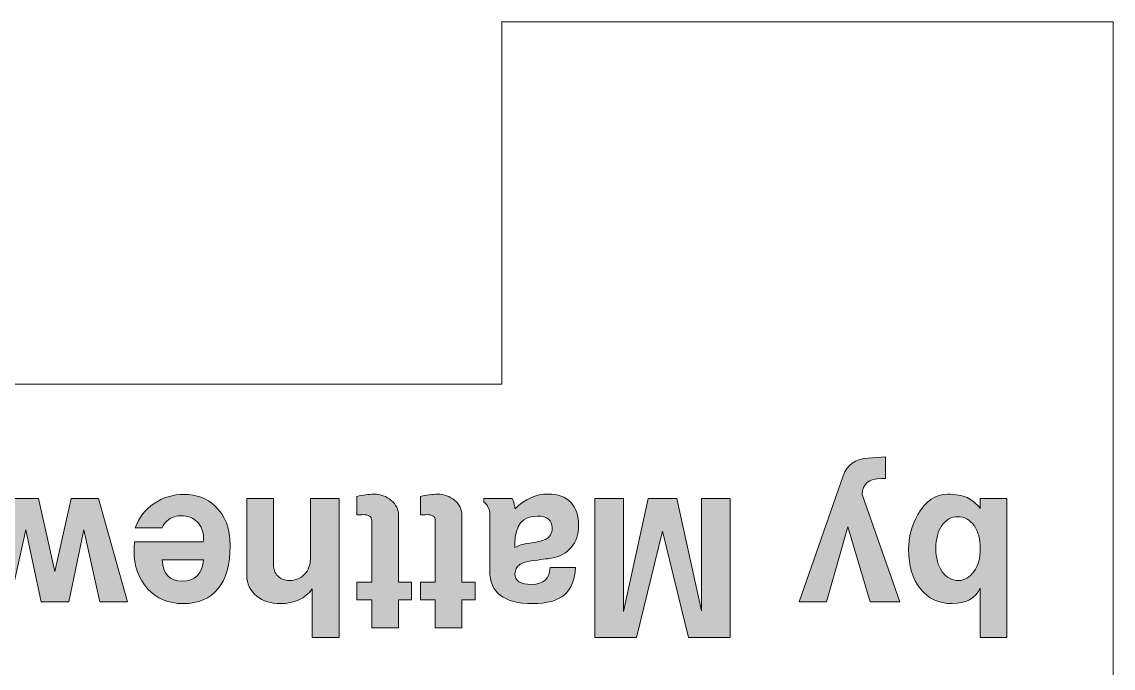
# Model space of a CAD drawing. Header units: inches. Extents: x 0.79 to 6.2, y -4.47 to -0.71.
# Drawn here: x 3.344 to 3.937, y -1.093 to -0.742 of the extents above; entities that cross this region are included whole.
import ezdxf

# ---------------------------------------------------------------- set-up
doc = ezdxf.new("R2010")
doc.units = ezdxf.units.IN
doc.header["$MEASUREMENT"] = 0
doc.layers.add('Layer 1', color=7, linetype='Continuous')

# ---------------------------------------------------------------- blocks, each defined once
blk = doc.blocks.new('block 2')
at = {"layer": 'Layer 1', "color": 7, "lineweight": 5, "true_color": 0xffffff}
for points in [[(3.60478, -0.74186), (3.60478, -0.9388)], [(3.60478, -0.74186), (3.93701, -0.74186)], [(3.93701, -1.26603), (3.93701, -0.74186)], [(3.08312, -0.9388), (3.60478, -0.9388)]]:
    blk.add_lwpolyline(points, dxfattribs=at)
blk = doc.blocks.new('block 54')
at = {"layer": 'Layer 1', "true_color": 0xed1f24}
h = blk.add_hatch(color=240, dxfattribs=at)
h.dxf.hatch_style = 2
edge = h.paths.add_edge_path()
edge.add_spline(control_points=[(3.7663, -1.05724), (3.7663, -1.05724), (3.79033, -0.98867), (3.79033, -0.98867), (3.7924, -0.9828), (3.79689, -0.97959), (3.80379, -0.97904), (3.80379, -0.97904), (3.81333, -0.97831), (3.81333, -0.97831), (3.81333, -0.97831), (3.81333, -0.99022), (3.81333, -0.99022), (3.81333, -0.99022), (3.81115, -0.99022), (3.81115, -0.99022), (3.80417, -0.99022), (3.80069, -0.99312), (3.80069, -0.99892), (3.80069, -0.99892), (3.82109, -1.05724), (3.82109, -1.05724), (3.82109, -1.05724), (3.80504, -1.05724), (3.80504, -1.05724), (3.80504, -1.05724), (3.79291, -1.01653), (3.79291, -1.01653), (3.79291, -1.01653), (3.78121, -1.05724), (3.78121, -1.05724), (3.78121, -1.05724), (3.7663, -1.05724), (3.7663, -1.05724)], knot_values=[0, 0, 0, 0, 1, 1, 1, 2, 2, 2, 3, 3, 3, 4, 4, 4, 5, 5, 5, 6, 6, 6, 7, 7, 7, 8, 8, 8, 9, 9, 9, 10, 10, 10, 11, 11, 11, 11], degree=3, periodic=1)
h = blk.add_hatch(color=240, dxfattribs=at)
h.dxf.hatch_style = 2
h.paths.add_polyline_path([(3.32252, -1.05724), (3.33815, -1.0011), (3.35306, -1.0011), (3.36188, -1.04075), (3.37078, -1.0011), (3.3857, -1.0011), (3.40135, -1.05724), (3.38633, -1.05724), (3.37762, -1.01799), (3.36945, -1.05724), (3.35442, -1.05724), (3.34624, -1.01809), (3.33754, -1.05724)])
h = blk.add_hatch(color=240, dxfattribs=at)
h.dxf.hatch_style = 2
edge = h.paths.add_edge_path()
edge.add_spline(control_points=[(3.40498, -1.02907), (3.40498, -1.02741), (3.40508, -1.02593), (3.40529, -1.02461), (3.40529, -1.02461), (3.44248, -1.02461), (3.44248, -1.02461), (3.44261, -1.0242), (3.44268, -1.02354), (3.44268, -1.02264), (3.44268, -1.01898), (3.44156, -1.01603), (3.4393, -1.01379), (3.43704, -1.01154), (3.4341, -1.01042), (3.43047, -1.01042), (3.42807, -1.01042), (3.42585, -1.01111), (3.42379, -1.01249), (3.42195, -1.01381), (3.42078, -1.01529), (3.42031, -1.01695), (3.42031, -1.01695), (3.4056, -1.01695), (3.4056, -1.01695), (3.40753, -1.01149), (3.41093, -1.00711), (3.4158, -1.00379), (3.42067, -1.00047), (3.42611, -0.99882), (3.43212, -0.99882), (3.43882, -0.99882), (3.44444, -1.00093), (3.449, -1.00514), (3.45446, -1.01018), (3.45719, -1.0174), (3.45719, -1.02679), (3.45719, -1.03687), (3.455, -1.04462), (3.45061, -1.05004), (3.44622, -1.05547), (3.43992, -1.05817), (3.4317, -1.05817), (3.42369, -1.05817), (3.41724, -1.0555), (3.41233, -1.05015), (3.40743, -1.04479), (3.40498, -1.03777), (3.40498, -1.02907)], knot_values=[0, 0, 0, 0, 1, 1, 1, 2, 2, 2, 3, 3, 3, 4, 4, 4, 5, 5, 5, 6, 6, 6, 7, 7, 7, 8, 8, 8, 9, 9, 9, 10, 10, 10, 11, 11, 11, 12, 12, 12, 13, 13, 13, 14, 14, 14, 15, 15, 15, 16, 16, 16, 16], degree=3, periodic=1)
edge = h.paths.add_edge_path()
edge.add_spline(control_points=[(3.42031, -1.03435), (3.42073, -1.04215), (3.42435, -1.04605), (3.43118, -1.04605), (3.43808, -1.04605), (3.44191, -1.04215), (3.44268, -1.03435), (3.44268, -1.03435), (3.42031, -1.03435), (3.42031, -1.03435)], knot_values=[0, 0, 0, 0, 1, 1, 1, 2, 2, 2, 3, 3, 3, 3], degree=3, periodic=1)
h = blk.add_hatch(color=240, dxfattribs=at)
h.dxf.hatch_style = 2
edge = h.paths.add_edge_path()
edge.add_spline(control_points=[(3.4662, -1.0011), (3.4662, -1.0011), (3.4807, -1.0011), (3.4807, -1.0011), (3.4807, -1.0011), (3.4807, -1.03692), (3.4807, -1.03692), (3.4807, -1.03962), (3.48153, -1.04175), (3.48319, -1.0433), (3.48484, -1.04486), (3.48695, -1.04564), (3.4895, -1.04564), (3.49275, -1.04564), (3.49544, -1.04451), (3.49759, -1.04226), (3.49973, -1.04002), (3.50079, -1.0372), (3.50079, -1.03381), (3.50079, -1.03381), (3.50079, -1.0011), (3.50079, -1.0011), (3.50079, -1.0011), (3.51634, -1.0011), (3.51634, -1.0011), (3.51634, -1.0011), (3.51634, -1.07661), (3.51634, -1.07661), (3.51634, -1.07661), (3.50183, -1.07661), (3.50183, -1.07661), (3.50183, -1.07661), (3.50183, -1.0502), (3.50183, -1.0502), (3.4979, -1.05551), (3.49209, -1.05817), (3.48443, -1.05817), (3.47939, -1.05817), (3.47514, -1.05683), (3.47169, -1.05414), (3.46802, -1.05124), (3.4662, -1.04744), (3.4662, -1.04274), (3.4662, -1.04274), (3.4662, -1.0011), (3.4662, -1.0011)], knot_values=[0, 0, 0, 0, 1, 1, 1, 2, 2, 2, 3, 3, 3, 4, 4, 4, 5, 5, 5, 6, 6, 6, 7, 7, 7, 8, 8, 8, 9, 9, 9, 10, 10, 10, 11, 11, 11, 12, 12, 12, 13, 13, 13, 14, 14, 14, 15, 15, 15, 15], degree=3, periodic=1)
h = blk.add_hatch(color=240, dxfattribs=at)
h.dxf.hatch_style = 2
edge = h.paths.add_edge_path()
edge.add_spline(control_points=[(3.52607, -0.99996), (3.52945, -0.99913), (3.53252, -0.99872), (3.53529, -0.99872), (3.53895, -0.99872), (3.54209, -0.99984), (3.54471, -1.00208), (3.54734, -1.00433), (3.54865, -1.00701), (3.54865, -1.01011), (3.54865, -1.01011), (3.54865, -1.04647), (3.54865, -1.04647), (3.54865, -1.04647), (3.5558, -1.04647), (3.5558, -1.04647), (3.5558, -1.04647), (3.5558, -1.0561), (3.5558, -1.0561), (3.5558, -1.0561), (3.54865, -1.0561), (3.54865, -1.0561), (3.54865, -1.0561), (3.54865, -1.07133), (3.54865, -1.07133), (3.54865, -1.07133), (3.53415, -1.07133), (3.53415, -1.07133), (3.53415, -1.07133), (3.53415, -1.0561), (3.53415, -1.0561), (3.53415, -1.0561), (3.52607, -1.0561), (3.52607, -1.0561), (3.52607, -1.0561), (3.52607, -1.04647), (3.52607, -1.04647), (3.52607, -1.04647), (3.53415, -1.04647), (3.53415, -1.04647), (3.53415, -1.04647), (3.53415, -1.01301), (3.53415, -1.01301), (3.53415, -1.01087), (3.53252, -1.0098), (3.52928, -1.0098), (3.52852, -1.00987), (3.52745, -1.00994), (3.52607, -1.01001), (3.52607, -1.01001), (3.52607, -0.99996), (3.52607, -0.99996)], knot_values=[0, 0, 0, 0, 1, 1, 1, 2, 2, 2, 3, 3, 3, 4, 4, 4, 5, 5, 5, 6, 6, 6, 7, 7, 7, 8, 8, 8, 9, 9, 9, 10, 10, 10, 11, 11, 11, 12, 12, 12, 13, 13, 13, 14, 14, 14, 15, 15, 15, 16, 16, 16, 17, 17, 17, 17], degree=3, periodic=1)
h = blk.add_hatch(color=240, dxfattribs=at)
h.dxf.hatch_style = 2
edge = h.paths.add_edge_path()
edge.add_spline(control_points=[(3.56057, -0.99996), (3.56395, -0.99913), (3.56702, -0.99872), (3.56978, -0.99872), (3.57345, -0.99872), (3.57659, -0.99984), (3.57921, -1.00208), (3.58184, -1.00433), (3.58315, -1.00701), (3.58315, -1.01011), (3.58315, -1.01011), (3.58315, -1.04647), (3.58315, -1.04647), (3.58315, -1.04647), (3.5903, -1.04647), (3.5903, -1.04647), (3.5903, -1.04647), (3.5903, -1.0561), (3.5903, -1.0561), (3.5903, -1.0561), (3.58315, -1.0561), (3.58315, -1.0561), (3.58315, -1.0561), (3.58315, -1.07133), (3.58315, -1.07133), (3.58315, -1.07133), (3.56864, -1.07133), (3.56864, -1.07133), (3.56864, -1.07133), (3.56864, -1.0561), (3.56864, -1.0561), (3.56864, -1.0561), (3.56057, -1.0561), (3.56057, -1.0561), (3.56057, -1.0561), (3.56057, -1.04647), (3.56057, -1.04647), (3.56057, -1.04647), (3.56864, -1.04647), (3.56864, -1.04647), (3.56864, -1.04647), (3.56864, -1.01301), (3.56864, -1.01301), (3.56864, -1.01087), (3.56702, -1.0098), (3.56377, -1.0098), (3.56302, -1.00987), (3.56195, -1.00994), (3.56057, -1.01001), (3.56057, -1.01001), (3.56057, -0.99996), (3.56057, -0.99996)], knot_values=[0, 0, 0, 0, 1, 1, 1, 2, 2, 2, 3, 3, 3, 4, 4, 4, 5, 5, 5, 6, 6, 6, 7, 7, 7, 8, 8, 8, 9, 9, 9, 10, 10, 10, 11, 11, 11, 12, 12, 12, 13, 13, 13, 14, 14, 14, 15, 15, 15, 16, 16, 16, 17, 17, 17, 17], degree=3, periodic=1)
h = blk.add_hatch(color=240, dxfattribs=at)
h.dxf.hatch_style = 2
edge = h.paths.add_edge_path()
edge.add_spline(control_points=[(3.59507, -1.0011), (3.59507, -1.0011), (3.6105, -1.0011), (3.6105, -1.0011), (3.61119, -1.0022), (3.61171, -1.00404), (3.61205, -1.00659), (3.61737, -1.00127), (3.62335, -0.99861), (3.62997, -0.99861), (3.63536, -0.99861), (3.63947, -1.00012), (3.6423, -1.00312), (3.64513, -1.00612), (3.64655, -1.01038), (3.64655, -1.01591), (3.64655, -1.02047), (3.6452, -1.02437), (3.64251, -1.02762), (3.63981, -1.03086), (3.63619, -1.03283), (3.63163, -1.03352), (3.62949, -1.0338), (3.62587, -1.03428), (3.62075, -1.03497), (3.61772, -1.03545), (3.61552, -1.03619), (3.61418, -1.0372), (3.61283, -1.0382), (3.61209, -1.0398), (3.61195, -1.04201), (3.61174, -1.04581), (3.61475, -1.04772), (3.62096, -1.04772), (3.62745, -1.04772), (3.6308, -1.04467), (3.63101, -1.03859), (3.63101, -1.03859), (3.64479, -1.03859), (3.64479, -1.03859), (3.64451, -1.04523), (3.64252, -1.05015), (3.63883, -1.05336), (3.63514, -1.05657), (3.62935, -1.05817), (3.62148, -1.05817), (3.60601, -1.05817), (3.59827, -1.0522), (3.59827, -1.04026), (3.59827, -1.04026), (3.59827, -1.00928), (3.59827, -1.00928), (3.59827, -1.00686), (3.5972, -1.00476), (3.59507, -1.00296), (3.59507, -1.00296), (3.59507, -1.0011), (3.59507, -1.0011)], knot_values=[0, 0, 0, 0, 1, 1, 1, 2, 2, 2, 3, 3, 3, 4, 4, 4, 5, 5, 5, 6, 6, 6, 7, 7, 7, 8, 8, 8, 9, 9, 9, 10, 10, 10, 11, 11, 11, 12, 12, 12, 13, 13, 13, 14, 14, 14, 15, 15, 15, 16, 16, 16, 17, 17, 17, 18, 18, 18, 19, 19, 19, 19], degree=3, periodic=1)
edge = h.paths.add_edge_path()
edge.add_spline(control_points=[(3.61195, -1.02555), (3.61195, -1.02555), (3.61195, -1.02772), (3.61195, -1.02772), (3.61403, -1.02654), (3.61615, -1.02582), (3.6183, -1.02555), (3.62337, -1.02492), (3.62677, -1.02416), (3.62851, -1.02327), (3.63093, -1.02209), (3.63215, -1.02002), (3.63215, -1.01705), (3.63215, -1.01277), (3.62948, -1.01063), (3.62413, -1.01063), (3.61601, -1.01063), (3.61195, -1.0156), (3.61195, -1.02555)], knot_values=[0, 0, 0, 0, 1, 1, 1, 2, 2, 2, 3, 3, 3, 4, 4, 4, 5, 5, 5, 6, 6, 6, 6], degree=3, periodic=1)
h = blk.add_hatch(color=240, dxfattribs=at)
h.dxf.hatch_style = 2
h.paths.add_polyline_path([(3.65535, -1.0011), (3.67089, -1.0011), (3.67089, -1.06243), (3.68435, -1.0011), (3.6999, -1.0011), (3.71337, -1.06211), (3.71337, -1.0011), (3.7289, -1.0011), (3.7289, -1.07661), (3.70616, -1.07661), (3.69213, -1.01881), (3.67795, -1.07661), (3.65535, -1.07661)])
h = blk.add_hatch(color=240, dxfattribs=at)
h.dxf.hatch_style = 2
edge = h.paths.add_edge_path()
edge.add_spline(control_points=[(3.82586, -1.02886), (3.82586, -1.02209), (3.82755, -1.01571), (3.83093, -1.0097), (3.83508, -1.00237), (3.84047, -0.99872), (3.84709, -0.99872), (3.85138, -0.99872), (3.8549, -0.99934), (3.85766, -1.00058), (3.86008, -1.00176), (3.86246, -1.00372), (3.86481, -1.00648), (3.86481, -1.00648), (3.86481, -1.0011), (3.86481, -1.0011), (3.86481, -1.0011), (3.87931, -1.0011), (3.87931, -1.0011), (3.87931, -1.0011), (3.87931, -1.07661), (3.87931, -1.07661), (3.87931, -1.07661), (3.86481, -1.07661), (3.86481, -1.07661), (3.86481, -1.07661), (3.86481, -1.04978), (3.86481, -1.04978), (3.86211, -1.05538), (3.85701, -1.05817), (3.84948, -1.05817), (3.84222, -1.05817), (3.83648, -1.05548), (3.83223, -1.0501), (3.82798, -1.04471), (3.82586, -1.03763), (3.82586, -1.02886)], knot_values=[0, 0, 0, 0, 1, 1, 1, 2, 2, 2, 3, 3, 3, 4, 4, 4, 5, 5, 5, 6, 6, 6, 7, 7, 7, 8, 8, 8, 9, 9, 9, 10, 10, 10, 11, 11, 11, 12, 12, 12, 12], degree=3, periodic=1)
edge = h.paths.add_edge_path()
edge.add_spline(control_points=[(3.84067, -1.02803), (3.84067, -1.03335), (3.8418, -1.03761), (3.84408, -1.04083), (3.84635, -1.04403), (3.84934, -1.04564), (3.85305, -1.04564), (3.85628, -1.04564), (3.85905, -1.044), (3.86136, -1.04072), (3.86366, -1.03744), (3.86481, -1.03331), (3.86481, -1.02834), (3.86481, -1.02323), (3.86367, -1.01906), (3.8614, -1.01581), (3.85914, -1.01256), (3.85618, -1.01094), (3.85253, -1.01094), (3.84903, -1.01094), (3.84617, -1.01255), (3.84397, -1.01575), (3.84177, -1.01897), (3.84067, -1.02306), (3.84067, -1.02803)], knot_values=[0, 0, 0, 0, 1, 1, 1, 2, 2, 2, 3, 3, 3, 4, 4, 4, 5, 5, 5, 6, 6, 6, 7, 7, 7, 8, 8, 8, 8], degree=3, periodic=1)
at = {"layer": 'Layer 1', "lineweight": 0}
for points in [[(3.32252, -1.05724), (3.33815, -1.0011), (3.35306, -1.0011), (3.36188, -1.04075), (3.37078, -1.0011), (3.3857, -1.0011), (3.40135, -1.05724), (3.38633, -1.05724), (3.37762, -1.01799), (3.36945, -1.05724), (3.35442, -1.05724), (3.34624, -1.01809), (3.33754, -1.05724), (3.32252, -1.05724)], [(3.65535, -1.0011), (3.67089, -1.0011), (3.67089, -1.06243), (3.68435, -1.0011), (3.6999, -1.0011), (3.71337, -1.06211), (3.71337, -1.0011), (3.7289, -1.0011), (3.7289, -1.07661), (3.70616, -1.07661), (3.69213, -1.01881), (3.67795, -1.07661), (3.65535, -1.07661), (3.65535, -1.0011)]]:
    blk.add_lwpolyline(points, dxfattribs=at)
for points, knots in [([(3.7663, -1.05724), (3.7663, -1.05724), (3.79033, -0.98867), (3.79033, -0.98867), (3.7924, -0.9828), (3.79689, -0.97959), (3.80379, -0.97904), (3.80379, -0.97904), (3.81333, -0.97831), (3.81333, -0.97831), (3.81333, -0.97831), (3.81333, -0.99022), (3.81333, -0.99022), (3.81333, -0.99022), (3.81115, -0.99022), (3.81115, -0.99022), (3.80417, -0.99022), (3.80069, -0.99312), (3.80069, -0.99892), (3.80069, -0.99892), (3.82109, -1.05724), (3.82109, -1.05724), (3.82109, -1.05724), (3.80504, -1.05724), (3.80504, -1.05724), (3.80504, -1.05724), (3.79291, -1.01653), (3.79291, -1.01653), (3.79291, -1.01653), (3.78121, -1.05724), (3.78121, -1.05724), (3.78121, -1.05724), (3.7663, -1.05724), (3.7663, -1.05724)], [0, 0, 0, 0, 1, 1, 1, 2, 2, 2, 3, 3, 3, 4, 4, 4, 5, 5, 5, 6, 6, 6, 7, 7, 7, 8, 8, 8, 9, 9, 9, 10, 10, 10, 11, 11, 11, 11]), ([(3.40498, -1.02907), (3.40498, -1.02741), (3.40508, -1.02593), (3.40529, -1.02461), (3.40529, -1.02461), (3.44248, -1.02461), (3.44248, -1.02461), (3.44261, -1.0242), (3.44268, -1.02354), (3.44268, -1.02264), (3.44268, -1.01898), (3.44156, -1.01603), (3.4393, -1.01379), (3.43704, -1.01154), (3.4341, -1.01042), (3.43047, -1.01042), (3.42807, -1.01042), (3.42585, -1.01111), (3.42379, -1.01249), (3.42195, -1.01381), (3.42078, -1.01529), (3.42031, -1.01695), (3.42031, -1.01695), (3.4056, -1.01695), (3.4056, -1.01695), (3.40753, -1.01149), (3.41093, -1.00711), (3.4158, -1.00379), (3.42067, -1.00047), (3.42611, -0.99882), (3.43212, -0.99882), (3.43882, -0.99882), (3.44444, -1.00093), (3.449, -1.00514), (3.45446, -1.01018), (3.45719, -1.0174), (3.45719, -1.02679), (3.45719, -1.03687), (3.455, -1.04462), (3.45061, -1.05004), (3.44622, -1.05547), (3.43992, -1.05817), (3.4317, -1.05817), (3.42369, -1.05817), (3.41724, -1.0555), (3.41233, -1.05015), (3.40743, -1.04479), (3.40498, -1.03777), (3.40498, -1.02907)], [0, 0, 0, 0, 1, 1, 1, 2, 2, 2, 3, 3, 3, 4, 4, 4, 5, 5, 5, 6, 6, 6, 7, 7, 7, 8, 8, 8, 9, 9, 9, 10, 10, 10, 11, 11, 11, 12, 12, 12, 13, 13, 13, 14, 14, 14, 15, 15, 15, 16, 16, 16, 16]), ([(3.4662, -1.0011), (3.4662, -1.0011), (3.4807, -1.0011), (3.4807, -1.0011), (3.4807, -1.0011), (3.4807, -1.03692), (3.4807, -1.03692), (3.4807, -1.03962), (3.48153, -1.04175), (3.48319, -1.0433), (3.48484, -1.04486), (3.48695, -1.04564), (3.4895, -1.04564), (3.49275, -1.04564), (3.49544, -1.04451), (3.49759, -1.04226), (3.49973, -1.04002), (3.50079, -1.0372), (3.50079, -1.03381), (3.50079, -1.03381), (3.50079, -1.0011), (3.50079, -1.0011), (3.50079, -1.0011), (3.51634, -1.0011), (3.51634, -1.0011), (3.51634, -1.0011), (3.51634, -1.07661), (3.51634, -1.07661), (3.51634, -1.07661), (3.50183, -1.07661), (3.50183, -1.07661), (3.50183, -1.07661), (3.50183, -1.0502), (3.50183, -1.0502), (3.4979, -1.05551), (3.49209, -1.05817), (3.48443, -1.05817), (3.47939, -1.05817), (3.47514, -1.05683), (3.47169, -1.05414), (3.46802, -1.05124), (3.4662, -1.04744), (3.4662, -1.04274), (3.4662, -1.04274), (3.4662, -1.0011), (3.4662, -1.0011)], [0, 0, 0, 0, 1, 1, 1, 2, 2, 2, 3, 3, 3, 4, 4, 4, 5, 5, 5, 6, 6, 6, 7, 7, 7, 8, 8, 8, 9, 9, 9, 10, 10, 10, 11, 11, 11, 12, 12, 12, 13, 13, 13, 14, 14, 14, 15, 15, 15, 15]), ([(3.52607, -0.99996), (3.52945, -0.99913), (3.53252, -0.99872), (3.53529, -0.99872), (3.53895, -0.99872), (3.54209, -0.99984), (3.54471, -1.00208), (3.54734, -1.00433), (3.54865, -1.00701), (3.54865, -1.01011), (3.54865, -1.01011), (3.54865, -1.04647), (3.54865, -1.04647), (3.54865, -1.04647), (3.5558, -1.04647), (3.5558, -1.04647), (3.5558, -1.04647), (3.5558, -1.0561), (3.5558, -1.0561), (3.5558, -1.0561), (3.54865, -1.0561), (3.54865, -1.0561), (3.54865, -1.0561), (3.54865, -1.07133), (3.54865, -1.07133), (3.54865, -1.07133), (3.53415, -1.07133), (3.53415, -1.07133), (3.53415, -1.07133), (3.53415, -1.0561), (3.53415, -1.0561), (3.53415, -1.0561), (3.52607, -1.0561), (3.52607, -1.0561), (3.52607, -1.0561), (3.52607, -1.04647), (3.52607, -1.04647), (3.52607, -1.04647), (3.53415, -1.04647), (3.53415, -1.04647), (3.53415, -1.04647), (3.53415, -1.01301), (3.53415, -1.01301), (3.53415, -1.01087), (3.53252, -1.0098), (3.52928, -1.0098), (3.52852, -1.00987), (3.52745, -1.00994), (3.52607, -1.01001), (3.52607, -1.01001), (3.52607, -0.99996), (3.52607, -0.99996)], [0, 0, 0, 0, 1, 1, 1, 2, 2, 2, 3, 3, 3, 4, 4, 4, 5, 5, 5, 6, 6, 6, 7, 7, 7, 8, 8, 8, 9, 9, 9, 10, 10, 10, 11, 11, 11, 12, 12, 12, 13, 13, 13, 14, 14, 14, 15, 15, 15, 16, 16, 16, 17, 17, 17, 17]), ([(3.56057, -0.99996), (3.56395, -0.99913), (3.56702, -0.99872), (3.56978, -0.99872), (3.57345, -0.99872), (3.57659, -0.99984), (3.57921, -1.00208), (3.58184, -1.00433), (3.58315, -1.00701), (3.58315, -1.01011), (3.58315, -1.01011), (3.58315, -1.04647), (3.58315, -1.04647), (3.58315, -1.04647), (3.5903, -1.04647), (3.5903, -1.04647), (3.5903, -1.04647), (3.5903, -1.0561), (3.5903, -1.0561), (3.5903, -1.0561), (3.58315, -1.0561), (3.58315, -1.0561), (3.58315, -1.0561), (3.58315, -1.07133), (3.58315, -1.07133), (3.58315, -1.07133), (3.56864, -1.07133), (3.56864, -1.07133), (3.56864, -1.07133), (3.56864, -1.0561), (3.56864, -1.0561), (3.56864, -1.0561), (3.56057, -1.0561), (3.56057, -1.0561), (3.56057, -1.0561), (3.56057, -1.04647), (3.56057, -1.04647), (3.56057, -1.04647), (3.56864, -1.04647), (3.56864, -1.04647), (3.56864, -1.04647), (3.56864, -1.01301), (3.56864, -1.01301), (3.56864, -1.01087), (3.56702, -1.0098), (3.56377, -1.0098), (3.56302, -1.00987), (3.56195, -1.00994), (3.56057, -1.01001), (3.56057, -1.01001), (3.56057, -0.99996), (3.56057, -0.99996)], [0, 0, 0, 0, 1, 1, 1, 2, 2, 2, 3, 3, 3, 4, 4, 4, 5, 5, 5, 6, 6, 6, 7, 7, 7, 8, 8, 8, 9, 9, 9, 10, 10, 10, 11, 11, 11, 12, 12, 12, 13, 13, 13, 14, 14, 14, 15, 15, 15, 16, 16, 16, 17, 17, 17, 17]), ([(3.59507, -1.0011), (3.59507, -1.0011), (3.6105, -1.0011), (3.6105, -1.0011), (3.61119, -1.0022), (3.61171, -1.00404), (3.61205, -1.00659), (3.61737, -1.00127), (3.62335, -0.99861), (3.62997, -0.99861), (3.63536, -0.99861), (3.63947, -1.00012), (3.6423, -1.00312), (3.64513, -1.00612), (3.64655, -1.01038), (3.64655, -1.01591), (3.64655, -1.02047), (3.6452, -1.02437), (3.64251, -1.02762), (3.63981, -1.03086), (3.63619, -1.03283), (3.63163, -1.03352), (3.62949, -1.0338), (3.62587, -1.03428), (3.62075, -1.03497), (3.61772, -1.03545), (3.61552, -1.03619), (3.61418, -1.0372), (3.61283, -1.0382), (3.61209, -1.0398), (3.61195, -1.04201), (3.61174, -1.04581), (3.61475, -1.04772), (3.62096, -1.04772), (3.62745, -1.04772), (3.6308, -1.04467), (3.63101, -1.03859), (3.63101, -1.03859), (3.64479, -1.03859), (3.64479, -1.03859), (3.64451, -1.04523), (3.64252, -1.05015), (3.63883, -1.05336), (3.63514, -1.05657), (3.62935, -1.05817), (3.62148, -1.05817), (3.60601, -1.05817), (3.59827, -1.0522), (3.59827, -1.04026), (3.59827, -1.04026), (3.59827, -1.00928), (3.59827, -1.00928), (3.59827, -1.00686), (3.5972, -1.00476), (3.59507, -1.00296), (3.59507, -1.00296), (3.59507, -1.0011), (3.59507, -1.0011)], [0, 0, 0, 0, 1, 1, 1, 2, 2, 2, 3, 3, 3, 4, 4, 4, 5, 5, 5, 6, 6, 6, 7, 7, 7, 8, 8, 8, 9, 9, 9, 10, 10, 10, 11, 11, 11, 12, 12, 12, 13, 13, 13, 14, 14, 14, 15, 15, 15, 16, 16, 16, 17, 17, 17, 18, 18, 18, 19, 19, 19, 19]), ([(3.82586, -1.02886), (3.82586, -1.02209), (3.82755, -1.01571), (3.83093, -1.0097), (3.83508, -1.00237), (3.84047, -0.99872), (3.84709, -0.99872), (3.85138, -0.99872), (3.8549, -0.99934), (3.85766, -1.00058), (3.86008, -1.00176), (3.86246, -1.00372), (3.86481, -1.00648), (3.86481, -1.00648), (3.86481, -1.0011), (3.86481, -1.0011), (3.86481, -1.0011), (3.87931, -1.0011), (3.87931, -1.0011), (3.87931, -1.0011), (3.87931, -1.07661), (3.87931, -1.07661), (3.87931, -1.07661), (3.86481, -1.07661), (3.86481, -1.07661), (3.86481, -1.07661), (3.86481, -1.04978), (3.86481, -1.04978), (3.86211, -1.05538), (3.85701, -1.05817), (3.84948, -1.05817), (3.84222, -1.05817), (3.83648, -1.05548), (3.83223, -1.0501), (3.82798, -1.04471), (3.82586, -1.03763), (3.82586, -1.02886)], [0, 0, 0, 0, 1, 1, 1, 2, 2, 2, 3, 3, 3, 4, 4, 4, 5, 5, 5, 6, 6, 6, 7, 7, 7, 8, 8, 8, 9, 9, 9, 10, 10, 10, 11, 11, 11, 12, 12, 12, 12]), ([(3.61195, -1.02555), (3.61195, -1.02555), (3.61195, -1.02772), (3.61195, -1.02772), (3.61403, -1.02654), (3.61615, -1.02582), (3.6183, -1.02555), (3.62337, -1.02492), (3.62677, -1.02416), (3.62851, -1.02327), (3.63093, -1.02209), (3.63215, -1.02002), (3.63215, -1.01705), (3.63215, -1.01277), (3.62948, -1.01063), (3.62413, -1.01063), (3.61601, -1.01063), (3.61195, -1.0156), (3.61195, -1.02555)], [0, 0, 0, 0, 1, 1, 1, 2, 2, 2, 3, 3, 3, 4, 4, 4, 5, 5, 5, 6, 6, 6, 6]), ([(3.84067, -1.02803), (3.84067, -1.03335), (3.8418, -1.03761), (3.84408, -1.04083), (3.84635, -1.04403), (3.84934, -1.04564), (3.85305, -1.04564), (3.85628, -1.04564), (3.85905, -1.044), (3.86136, -1.04072), (3.86366, -1.03744), (3.86481, -1.03331), (3.86481, -1.02834), (3.86481, -1.02323), (3.86367, -1.01906), (3.8614, -1.01581), (3.85914, -1.01256), (3.85618, -1.01094), (3.85253, -1.01094), (3.84903, -1.01094), (3.84617, -1.01255), (3.84397, -1.01575), (3.84177, -1.01897), (3.84067, -1.02306), (3.84067, -1.02803)], [0, 0, 0, 0, 1, 1, 1, 2, 2, 2, 3, 3, 3, 4, 4, 4, 5, 5, 5, 6, 6, 6, 7, 7, 7, 8, 8, 8, 8]), ([(3.42031, -1.03435), (3.42073, -1.04215), (3.42435, -1.04605), (3.43118, -1.04605), (3.43808, -1.04605), (3.44191, -1.04215), (3.44268, -1.03435), (3.44268, -1.03435), (3.42031, -1.03435), (3.42031, -1.03435)], [0, 0, 0, 0, 1, 1, 1, 2, 2, 2, 3, 3, 3, 3])]:
    blk.add_open_spline(points, degree=3, knots=knots, dxfattribs=at)
blk = doc.blocks.new('block 50')
at = {"layer": 'Layer 1'}
blk.add_blockref('block 54', (0, 0), dxfattribs=at)

msp = doc.modelspace()

# ---------------------------------------------------------------- block references
at = {"layer": 'Layer 1'}
for name in ['block 2', 'block 50']:
    msp.add_blockref(name, (0, 0), dxfattribs=at)

doc.saveas('drawing.dxf')
